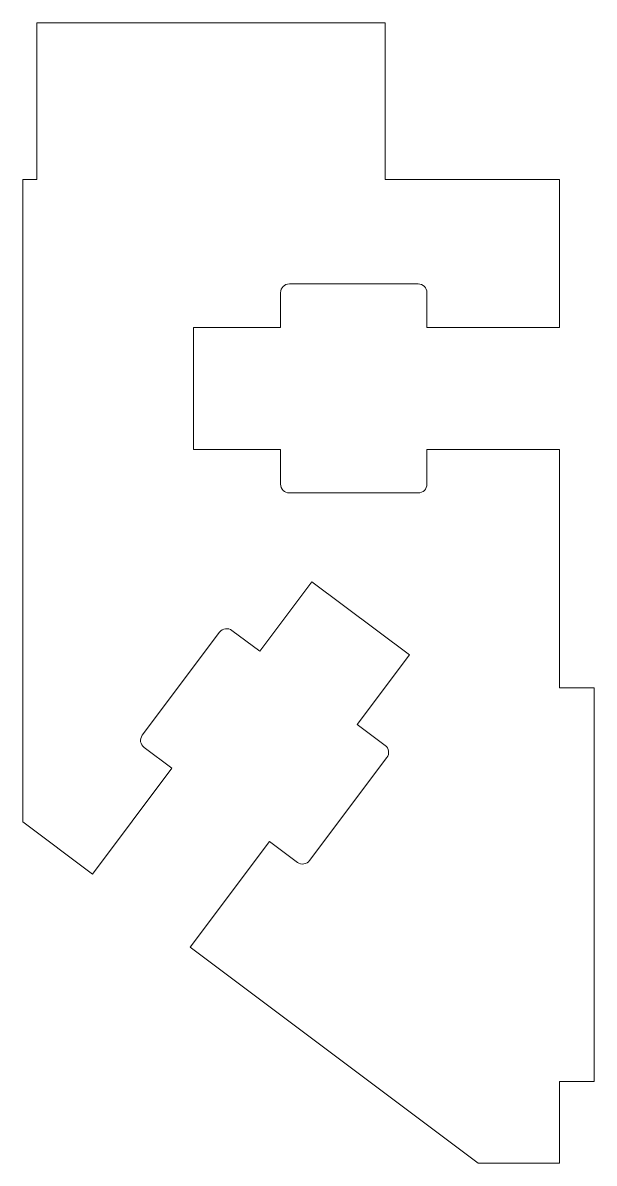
# Model space of a CAD drawing. Header units: millimetres. Extents: x -15.4 to 1, y -28.2 to 4.5.
import ezdxf

# ---------------------------------------------------------------- set-up
doc = ezdxf.new("R2010")
doc.units = ezdxf.units.MM

msp = doc.modelspace()

# ---------------------------------------------------------------- linework, layer by layer
at = {"color": 7, "linetype": 'Continuous', "lineweight": 15}
for p, q in [((-5, 4.5), (-15, 4.5)), ((-15, 4.5), (-15, 0)), ((-5, 0), (-5, 4.5)), ((-15, 0), (-15.4, 0)), ((-15.4, -18.45), (-15.4, 0)), ((0, 0), (-5, 0)), ((0, -4.25), (0, 0)), ((-8, -3.25), (-8, -4.25)), ((-4.05, -3), (-7.75, -3)), ((-3.8, -4.25), (-3.8, -3.25)), ((-10.5, -4.25), (-10.5, -7.75)), ((-8, -4.25), (-10.5, -4.25)), ((0, -4.25), (-3.8, -4.25)), ((-10.5, -7.75), (-8, -7.75)), ((-8, -7.75), (-8, -8.75)), ((-3.8, -7.75), (0, -7.75)), ((-3.8, -8.75), (-3.8, -7.75)), ((0, -14.6), (0, -7.75)), ((-7.75, -9), (-4.05, -9)), ((-7.1, -11.55), (-8.6, -13.55)), ((-4.3, -13.65), (-7.1, -11.55)), ((-9.75, -13), (-11.97, -15.96)), ((-8.6, -13.55), (-9.4, -12.95)), ((-5.8, -15.65), (-4.3, -13.65)), ((1, -14.6), (0, -14.6)), ((1, -25.9), (1, -14.6)), ((-5, -16.25), (-5.8, -15.65)), ((-11.92, -16.31), (-11.12, -16.91)), ((-7.17, -19.56), (-4.95, -16.6)), ((-11.12, -16.91), (-13.4, -19.95)), ((-15.4, -18.45), (-13.4, -19.95)), ((-10.6, -22.05), (-8.32, -19.01)), ((-8.32, -19.01), (-7.52, -19.61)), ((-10.6, -22.05), (-2.333, -28.25)), ((0, -28.25), (0, -25.9)), ((0, -25.9), (1, -25.9)), ((0, -28.25), (-2.333, -28.25))]:
    msp.add_line(p, q, dxfattribs=at)
for centre, start, end in [((-7.75, -3.25), 90, 180), ((-4.05, -3.25), 0, 90), ((-7.75, -8.75), 180, 270), ((-4.05, -8.75), 270, 0), ((-9.55, -13.15), 53.1301, 143.1301), ((-11.77, -16.11), 143.1301, 233.1301), ((-5.15, -16.45), 323.1301, 53.1301), ((-7.37, -19.41), 233.1301, 323.1301)]:
    msp.add_arc(centre, 0.25, start, end, dxfattribs=at)

doc.saveas('drawing.dxf')
